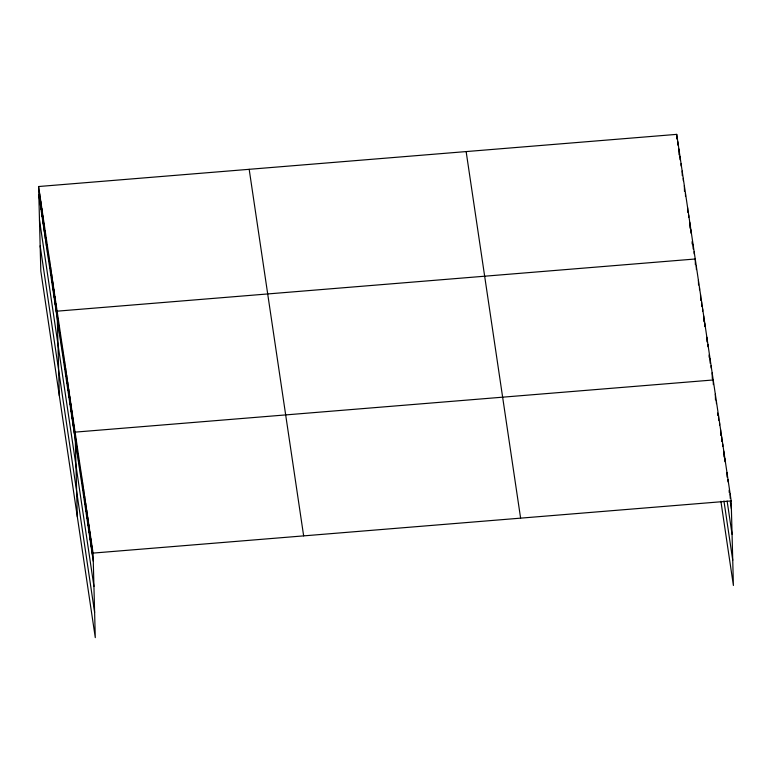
<?xml version="1.0" encoding="UTF-8"?>
<svg xmlns="http://www.w3.org/2000/svg" width="772" height="772" viewBox="0 0 772 772"><rect width="100%" height="100%" fill="white"/><g stroke="black" fill="none" stroke-linecap="round" stroke-linejoin="round"><path stroke-width="1.16" d="M38.6 186.525L93.065 553.09L95.284 637.633L40.81 271.068L38.6 186.525L676.716 134.367L731.19 500.932L733.4 585.475L720.894 501.269M93.065 553.09L731.19 500.932M730.341 501.925L731.402 509.037M727.127 501.057L732.059 534.263M723.933 500.951L732.744 560.25M466.143 151.582L520.608 518.147M249.182 169.319L303.647 535.874M38.812 194.64L93.277 561.205M39.468 219.866L93.943 586.421M40.154 245.853L94.618 612.408M730.129 493.81L730.254 498.451M729.164 490.172L729.222 492.497M728.015 479.586L728.073 481.902M726.954 472.464L727.079 477.106M724.84 458.24L724.937 461.714M723.789 451.118L723.933 456.918M722.727 444.006L722.785 446.322M721.675 436.884L721.791 441.526M720.614 429.772L720.768 435.572M719.552 422.66L719.62 424.976M718.5 415.539L718.616 420.18M717.564 413.059L717.622 415.384M716.387 401.315L716.445 403.631M715.326 394.193L715.48 399.993M713.338 384.601L713.212 379.969L75.096 432.127L77.306 516.671M712.151 372.847L712.305 378.647M711.099 365.735L711.157 368.051M710.037 358.613L710.163 363.255M709.072 354.975L709.13 357.291M707.924 344.389L707.982 346.705M706.872 337.267L706.988 341.909M704.759 323.043L704.846 326.517M703.697 315.922L703.852 321.721M702.636 308.81L702.703 311.126M701.584 301.688L701.7 306.33M700.522 294.576L700.677 300.376M699.471 287.464L699.529 289.78M698.409 280.342L698.535 284.984M696.296 266.118L696.383 269.592M695.389 264.796L695.234 258.996L57.118 311.164L59.328 395.698M694.153 251.672L694.211 253.988M693.063 244.338L693.179 248.97M692.088 241.636L692.156 243.962M690.882 229.67L690.969 233.154M689.792 222.346L689.946 228.136M688.701 215.012L688.759 217.328M687.611 207.678L687.736 212.319M685.43 193.019L685.526 196.493M684.349 185.685L684.494 191.475M683.259 178.351L683.317 180.677M682.168 171.027L682.284 175.659M681.078 163.693L681.136 166.009M679.987 156.359L680.084 159.833M678.897 149.025L679.051 154.825M677.806 141.701L677.903 145.175M676.716 134.367L676.841 138.999M92.013 545.978L92.225 554.084M90.951 538.856L91.164 546.972M89.89 531.744L90.102 539.86M88.838 524.632L89.05 532.738M87.776 517.51L87.989 525.626M86.725 510.398L86.937 518.514M85.663 503.286L85.875 511.392M84.611 496.164L84.823 504.28M83.55 489.052L83.762 497.158M82.498 481.931L82.71 490.046M81.436 474.819L81.649 482.934M80.375 467.707L80.587 475.813M79.323 460.585L79.535 468.7M78.261 453.473L78.474 461.588M77.21 446.361L77.422 454.467M76.148 439.239L76.36 447.355M74.035 425.005L74.247 433.121M72.973 417.893L73.186 426.009M71.921 410.781L72.134 418.887M70.86 403.659L71.072 411.775M69.808 396.547L70.02 404.663M68.747 389.435L68.959 397.541M67.695 382.314L67.907 390.429M66.633 375.202L66.846 383.308M65.581 368.09L65.794 376.196M64.52 360.968L64.732 369.084M63.458 353.856L63.671 361.962M62.407 346.734L62.619 354.85M61.345 339.622L61.557 347.738M60.293 332.51L60.505 340.616M59.232 325.388L59.444 333.504M58.18 318.276L58.392 326.392M56.028 303.83L56.24 311.936M54.937 296.496L55.15 304.612M53.847 289.162L54.059 297.278M52.757 281.838L52.969 289.944M51.676 274.504L51.888 282.62M50.585 267.17L50.798 275.286M49.495 259.846L49.707 267.952M48.404 252.512L48.617 260.618M47.314 245.178L47.526 253.293M46.223 237.844L46.436 245.959M45.133 230.519L45.345 238.625M44.043 223.185L44.255 231.301M42.962 215.851L43.174 223.967M41.871 208.527L42.084 216.633M40.781 201.193L40.993 209.299M39.69 193.859L39.903 201.975"/></g></svg>
